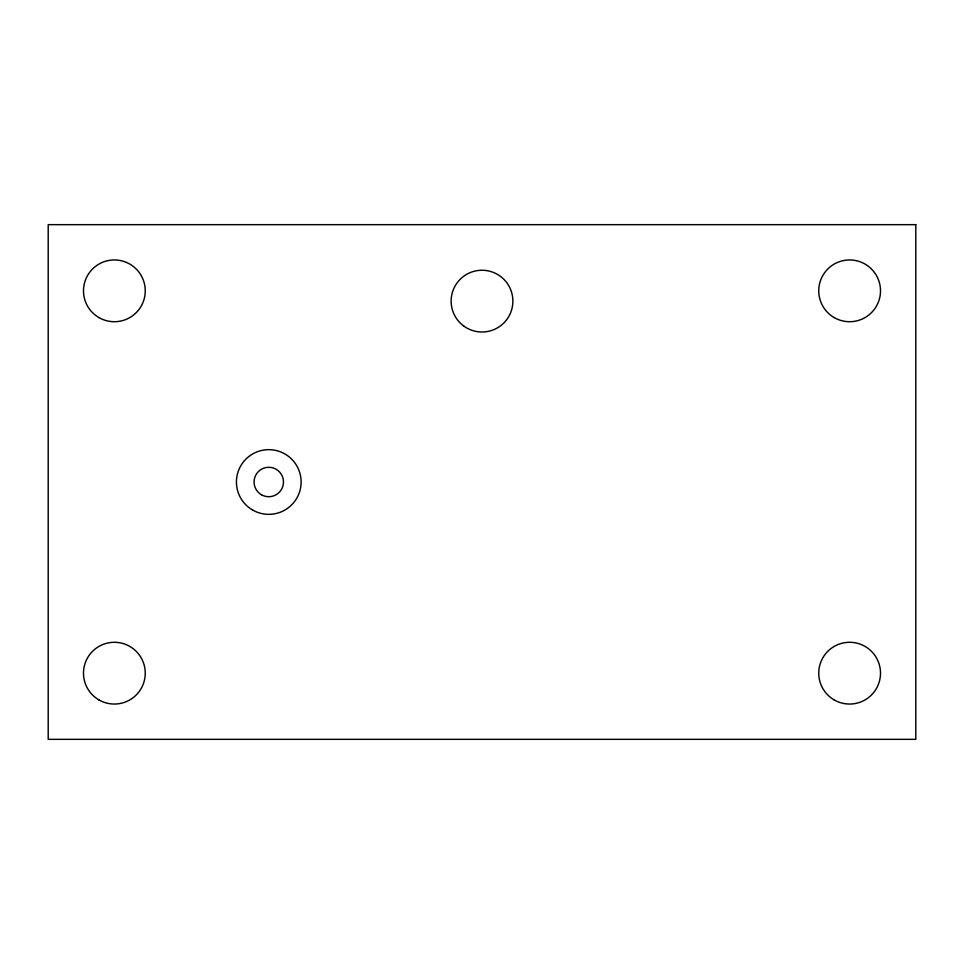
<?xml version="1.0" encoding="UTF-8"?>
<svg xmlns="http://www.w3.org/2000/svg" width="964" height="964" viewBox="0 0 964 964"><rect width="100%" height="100%" fill="white"/><g stroke="black" fill="none" stroke-linecap="round" stroke-linejoin="round"><path stroke-width="1.45" d="M915.8 224.66L48.2 224.66L48.2 739.34L915.8 739.34L915.8 224.66M98.93 317.578A30.884 30.884 0 0 0 145.251 290.839A30.884 30.884 0 0 0 98.93 264.088A30.884 30.884 0 0 0 98.93 317.578M834.185 317.578A30.884 30.884 0 0 0 880.506 290.839A30.884 30.884 0 0 0 834.185 264.088A30.884 30.884 0 0 0 834.185 317.578M98.93 699.912A30.884 30.884 0 0 0 145.251 673.161A30.884 30.884 0 0 0 98.93 646.422A30.884 30.884 0 0 0 98.93 699.912M834.185 699.912A30.884 30.884 0 0 0 880.506 673.161A30.884 30.884 0 0 0 834.185 646.422A30.884 30.884 0 0 0 834.185 699.912M261.425 494.737A14.701 14.701 0 0 0 283.476 482A14.701 14.701 0 0 0 261.425 469.263A14.701 14.701 0 0 0 261.425 494.737M252.604 510.016A32.354 32.354 0 0 0 301.13 482A32.354 32.354 0 0 0 252.604 453.984A32.354 32.354 0 0 0 252.604 510.016M463.853 326.109A30.884 30.884 0 0 0 512.715 304.359A30.884 30.884 0 0 0 469.444 272.92A30.884 30.884 0 0 0 463.853 326.109"/></g></svg>
